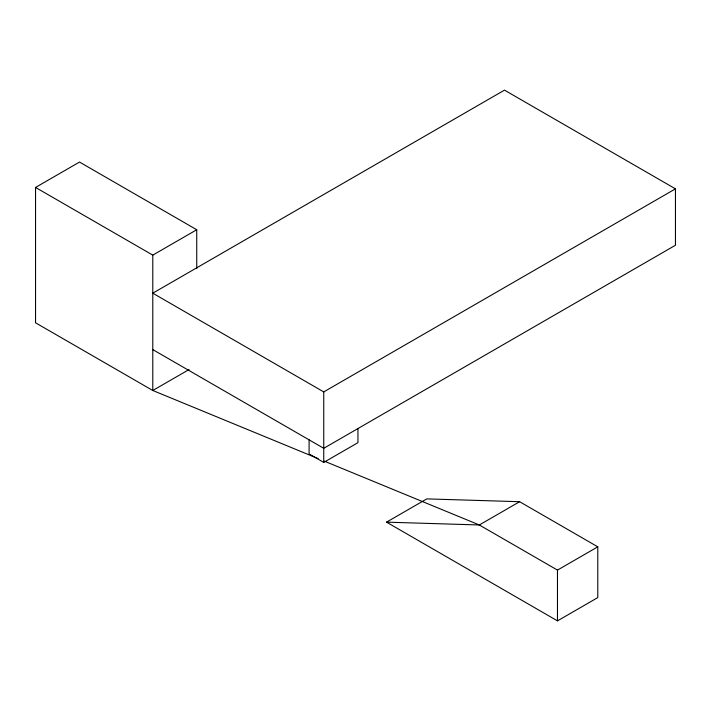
<?xml version="1.0" encoding="UTF-8"?>
<svg xmlns="http://www.w3.org/2000/svg" width="711" height="711" viewBox="0 0 711 711"><rect width="100%" height="100%" fill="white"/><g stroke="black" fill="none" stroke-linecap="round" stroke-linejoin="round"><path stroke-width="1.07" d="M318.11 458.577L152.785 390.49L35.55 322.803L35.55 187.437L79.516 162.055L196.743 229.742L196.743 268.571M35.55 187.437L152.785 255.125L196.743 229.742M189.099 369.524L152.785 390.49L152.785 255.125M675.45 188.85L504.481 90.137L152.785 293.19L323.745 391.903L675.45 188.85L675.45 245.251L323.745 448.303L152.785 349.599M309.098 439.842L309.098 453.947L323.745 462.408L357.944 442.66L357.944 428.564M386.517 522.15L426.813 498.891L519.625 501.708L597.782 546.83L597.782 597.596L557.477 620.863L386.517 522.15L479.321 524.976L557.477 570.098L597.782 546.83M519.625 501.708L479.321 524.976L324.269 461.119M557.477 570.098L557.477 620.863M323.745 391.903L323.745 462.408"/></g></svg>
